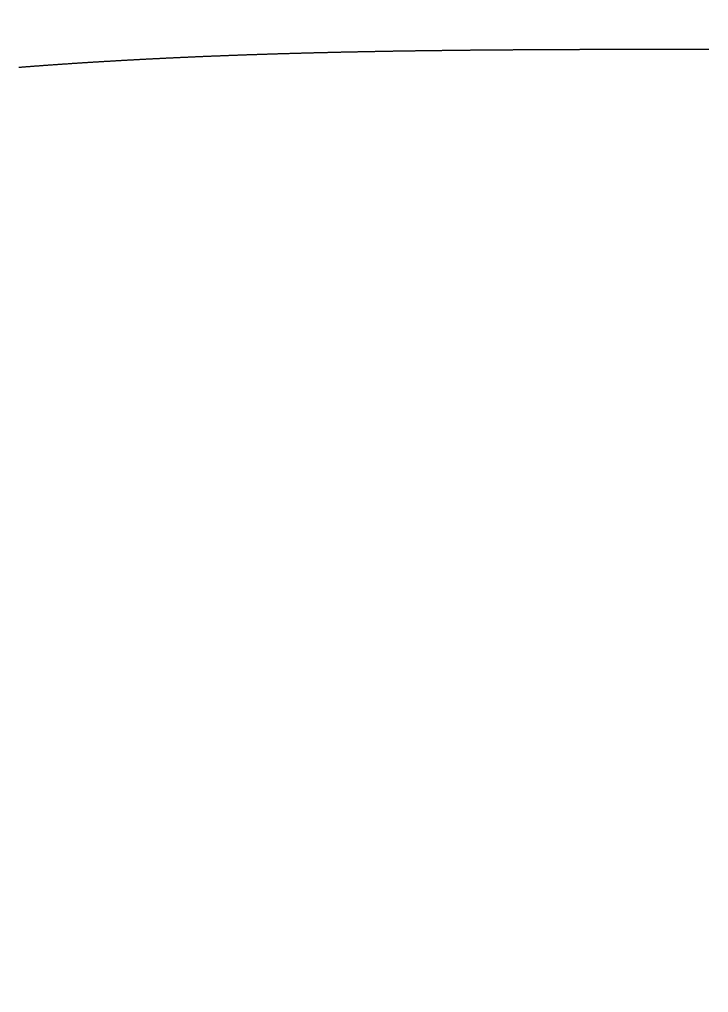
# Model space of a CAD drawing. Header units: millimetres. Extents: x 88 to 97873, y 32 to 55088.
# Drawn here: x 48988.854 to 48991.256, y 5110.77 to 5114.164 of the extents above; entities that cross this region are included whole.
import ezdxf

# ---------------------------------------------------------------- set-up
doc = ezdxf.new("R2010")
doc.units = ezdxf.units.MM
doc.header["$LTSCALE"] = 0.3

msp = doc.modelspace()

# ---------------------------------------------------------------- linework, layer by layer
msp.add_lwpolyline([(48991.2571, 5114.0588), (48991.2546, 5114.0588), (48991.2522, 5114.0588), (48991.2497, 5114.0588), (48991.2473, 5114.0588), (48991.2449, 5114.0588), (48991.2424, 5114.0588), (48991.24, 5114.0588), (48991.2375, 5114.0588), (48991.2351, 5114.0588), (48991.2326, 5114.0588), (48991.2302, 5114.0588), (48991.2277, 5114.0588), (48991.2253, 5114.0588), (48991.2229, 5114.0588), (48991.2204, 5114.0588), (48991.218, 5114.0588), (48991.2155, 5114.0588), (48991.2131, 5114.0588), (48991.2106, 5114.0588), (48991.2082, 5114.0588), (48991.2057, 5114.0588), (48991.2033, 5114.0588), (48991.2009, 5114.0588), (48991.1984, 5114.0588), (48991.196, 5114.0588), (48991.1935, 5114.0588), (48991.1911, 5114.0588), (48991.1886, 5114.0588), (48991.1862, 5114.0588), (48991.1837, 5114.0588), (48991.1813, 5114.0588), (48991.1789, 5114.0588), (48991.1764, 5114.0588), (48991.174, 5114.0588), (48991.1715, 5114.0588), (48991.1691, 5114.0588), (48991.1666, 5114.0588), (48991.1642, 5114.0588), (48991.1617, 5114.0588), (48991.1593, 5114.0588), (48991.1569, 5114.0588), (48991.1544, 5114.0588), (48991.152, 5114.0588), (48991.1495, 5114.0588), (48991.1471, 5114.0588), (48991.1446, 5114.0588), (48991.1422, 5114.0588), (48991.1398, 5114.0588), (48991.1373, 5114.0587), (48991.1349, 5114.0587), (48991.1324, 5114.0587), (48991.13, 5114.0587), (48991.1275, 5114.0587), (48991.1251, 5114.0587), (48991.1226, 5114.0587), (48991.1202, 5114.0587), (48991.1178, 5114.0587), (48991.1153, 5114.0587), (48991.1129, 5114.0587), (48991.1104, 5114.0587), (48991.108, 5114.0587), (48991.1055, 5114.0587), (48991.1031, 5114.0587), (48991.1006, 5114.0587), (48991.0982, 5114.0587), (48991.0958, 5114.0587), (48991.0933, 5114.0587), (48991.0909, 5114.0587), (48991.0884, 5114.0587), (48991.086, 5114.0587), (48991.0835, 5114.0587), (48991.0811, 5114.0587), (48991.0787, 5114.0587), (48991.0762, 5114.0587), (48991.0738, 5114.0587), (48991.0713, 5114.0587), (48991.0689, 5114.0587), (48991.0664, 5114.0587), (48991.064, 5114.0587), (48991.0615, 5114.0587), (48991.0591, 5114.0587), (48991.0567, 5114.0587), (48991.0542, 5114.0587), (48991.0518, 5114.0587), (48991.0493, 5114.0587), (48991.0469, 5114.0587), (48991.0444, 5114.0587), (48991.042, 5114.0587), (48991.0396, 5114.0587), (48991.0371, 5114.0587), (48991.0347, 5114.0587), (48991.0322, 5114.0587), (48991.0298, 5114.0587), (48991.0273, 5114.0587), (48991.0249, 5114.0587), (48991.0224, 5114.0587), (48991.02, 5114.0587), (48991.0176, 5114.0587), (48991.0151, 5114.0587), (48991.0127, 5114.0587), (48991.0102, 5114.0587), (48991.0078, 5114.0587), (48991.0053, 5114.0587), (48991.0029, 5114.0587), (48991.0005, 5114.0587), (48990.998, 5114.0587), (48990.9956, 5114.0586), (48990.9931, 5114.0586), (48990.9907, 5114.0586), (48990.9882, 5114.0586), (48990.9858, 5114.0586), (48990.9834, 5114.0586), (48990.9809, 5114.0586), (48990.9785, 5114.0586), (48990.976, 5114.0586), (48990.9736, 5114.0586), (48990.9711, 5114.0586), (48990.9687, 5114.0586), (48990.9663, 5114.0586), (48990.9638, 5114.0586), (48990.9614, 5114.0586), (48990.9589, 5114.0586), (48990.9565, 5114.0586), (48990.954, 5114.0586), (48990.9516, 5114.0586), (48990.9492, 5114.0586), (48990.9467, 5114.0586), (48990.9443, 5114.0586), (48990.9418, 5114.0586), (48990.9394, 5114.0586), (48990.9369, 5114.0586), (48990.9345, 5114.0586), (48990.9321, 5114.0586), (48990.9296, 5114.0586), (48990.9272, 5114.0585), (48990.9247, 5114.0585), (48990.9223, 5114.0585), (48990.9198, 5114.0585), (48990.9174, 5114.0585), (48990.915, 5114.0585), (48990.9125, 5114.0585), (48990.9101, 5114.0585), (48990.9076, 5114.0585), (48990.9052, 5114.0585), (48990.9027, 5114.0585), (48990.9003, 5114.0585), (48990.8979, 5114.0585), (48990.8954, 5114.0585), (48990.893, 5114.0585), (48990.8905, 5114.0585), (48990.8881, 5114.0585), (48990.8856, 5114.0585), (48990.8832, 5114.0585), (48990.8808, 5114.0585), (48990.8783, 5114.0584), (48990.8759, 5114.0584), (48990.8734, 5114.0584), (48990.871, 5114.0584), (48990.8686, 5114.0584), (48990.8661, 5114.0584), (48990.8637, 5114.0584), (48990.8612, 5114.0584), (48990.8588, 5114.0584), (48990.8563, 5114.0584), (48990.8539, 5114.0584), (48990.8515, 5114.0584), (48990.849, 5114.0584), (48990.8466, 5114.0584), (48990.8441, 5114.0584), (48990.8417, 5114.0584), (48990.8392, 5114.0583), (48990.8368, 5114.0583), (48990.8344, 5114.0583), (48990.8319, 5114.0583), (48990.8295, 5114.0583), (48990.827, 5114.0583), (48990.8246, 5114.0583), (48990.8222, 5114.0583), (48990.8197, 5114.0583), (48990.8173, 5114.0583), (48990.8148, 5114.0583), (48990.8124, 5114.0583), (48990.8099, 5114.0583), (48990.8075, 5114.0583), (48990.8051, 5114.0582), (48990.8026, 5114.0582), (48990.8002, 5114.0582), (48990.7977, 5114.0582), (48990.7953, 5114.0582), (48990.7929, 5114.0582), (48990.7904, 5114.0582), (48990.788, 5114.0582), (48990.7855, 5114.0582), (48990.7831, 5114.0582), (48990.7807, 5114.0582), (48990.7782, 5114.0582), (48990.7758, 5114.0582), (48990.7733, 5114.0581), (48990.7709, 5114.0581), (48990.7684, 5114.0581), (48990.766, 5114.0581), (48990.7636, 5114.0581), (48990.7611, 5114.0581), (48990.7587, 5114.0581), (48990.7562, 5114.0581), (48990.7538, 5114.0581), (48990.7514, 5114.0581), (48990.7489, 5114.0581), (48990.7465, 5114.058), (48990.744, 5114.058), (48990.7416, 5114.058), (48990.7392, 5114.058), (48990.7367, 5114.058), (48990.7343, 5114.058), (48990.7318, 5114.058), (48990.7294, 5114.058), (48990.727, 5114.058), (48990.7245, 5114.058), (48990.7221, 5114.0579), (48990.7196, 5114.0579), (48990.7172, 5114.0579), (48990.7148, 5114.0579), (48990.7123, 5114.0579), (48990.7099, 5114.0579), (48990.7074, 5114.0579), (48990.705, 5114.0579), (48990.7026, 5114.0579), (48990.7001, 5114.0578), (48990.6977, 5114.0578), (48990.6952, 5114.0578), (48990.6928, 5114.0578), (48990.6904, 5114.0578), (48990.6879, 5114.0578), (48990.6855, 5114.0578), (48990.683, 5114.0578), (48990.6806, 5114.0578), (48990.6782, 5114.0577), (48990.6757, 5114.0577), (48990.6733, 5114.0577), (48990.6708, 5114.0577), (48990.6684, 5114.0577), (48990.666, 5114.0577), (48990.6635, 5114.0577), (48990.6611, 5114.0577), (48990.6586, 5114.0576), (48990.6562, 5114.0576), (48990.6538, 5114.0576), (48990.6513, 5114.0576), (48990.6489, 5114.0576), (48990.6464, 5114.0576), (48990.644, 5114.0576), (48990.6416, 5114.0576), (48990.6391, 5114.0575), (48990.6367, 5114.0575), (48990.6343, 5114.0575), (48990.6318, 5114.0575), (48990.6294, 5114.0575), (48990.6269, 5114.0575), (48990.6245, 5114.0575), (48990.6221, 5114.0574), (48990.6196, 5114.0574), (48990.6172, 5114.0574), (48990.6147, 5114.0574), (48990.6123, 5114.0574), (48990.6099, 5114.0574), (48990.6074, 5114.0574), (48990.605, 5114.0573), (48990.6025, 5114.0573), (48990.6001, 5114.0573), (48990.5977, 5114.0573), (48990.5952, 5114.0573), (48990.5928, 5114.0573), (48990.5904, 5114.0572), (48990.5879, 5114.0572), (48990.5855, 5114.0572), (48990.583, 5114.0572), (48990.5806, 5114.0572), (48990.5782, 5114.0572), (48990.5757, 5114.0572), (48990.5733, 5114.0571), (48990.5709, 5114.0571), (48990.5684, 5114.0571), (48990.566, 5114.0571), (48990.5635, 5114.0571), (48990.5611, 5114.0571), (48990.5587, 5114.057), (48990.5562, 5114.057), (48990.5538, 5114.057), (48990.5514, 5114.057), (48990.5489, 5114.057), (48990.5465, 5114.057), (48990.544, 5114.0569), (48990.5416, 5114.0569), (48990.5392, 5114.0569), (48990.5367, 5114.0569), (48990.5343, 5114.0569), (48990.5319, 5114.0568), (48990.5294, 5114.0568), (48990.527, 5114.0568), (48990.5245, 5114.0568), (48990.5221, 5114.0568), (48990.5197, 5114.0568), (48990.5172, 5114.0567), (48990.5148, 5114.0567), (48990.5124, 5114.0567), (48990.5099, 5114.0567), (48990.5075, 5114.0567), (48990.505, 5114.0566), (48990.5026, 5114.0566), (48990.5002, 5114.0566), (48990.4977, 5114.0566), (48990.4953, 5114.0566), (48990.4929, 5114.0565), (48990.4904, 5114.0565), (48990.488, 5114.0565), (48990.4856, 5114.0565), (48990.4831, 5114.0565), (48990.4807, 5114.0564), (48990.4782, 5114.0564), (48990.4758, 5114.0564), (48990.4734, 5114.0564), (48990.4709, 5114.0564), (48990.4685, 5114.0563), (48990.4661, 5114.0563), (48990.4636, 5114.0563), (48990.4612, 5114.0563), (48990.4588, 5114.0562), (48990.4563, 5114.0562), (48990.4539, 5114.0562), (48990.4515, 5114.0562), (48990.449, 5114.0562), (48990.4466, 5114.0561), (48990.4441, 5114.0561), (48990.4417, 5114.0561), (48990.4393, 5114.0561), (48990.4368, 5114.056), (48990.4344, 5114.056), (48990.432, 5114.056), (48990.4295, 5114.056), (48990.4271, 5114.056), (48990.4247, 5114.0559), (48990.4222, 5114.0559), (48990.4198, 5114.0559), (48990.4174, 5114.0559), (48990.4149, 5114.0558), (48990.4125, 5114.0558), (48990.4101, 5114.0558), (48990.4076, 5114.0558), (48990.4052, 5114.0557), (48990.4028, 5114.0557), (48990.4003, 5114.0557), (48990.3979, 5114.0557), (48990.3955, 5114.0556), (48990.393, 5114.0556), (48990.3906, 5114.0556), (48990.3881, 5114.0556), (48990.3857, 5114.0555), (48990.3833, 5114.0555), (48990.3808, 5114.0555), (48990.3784, 5114.0555), (48990.376, 5114.0554), (48990.3735, 5114.0554), (48990.3711, 5114.0554), (48990.3687, 5114.0554), (48990.3662, 5114.0553), (48990.3638, 5114.0553), (48990.3614, 5114.0553), (48990.3589, 5114.0552), (48990.3565, 5114.0552), (48990.3541, 5114.0552), (48990.3516, 5114.0552), (48990.3492, 5114.0551), (48990.3468, 5114.0551), (48990.3443, 5114.0551), (48990.3419, 5114.0551), (48990.3395, 5114.055), (48990.337, 5114.055), (48990.3346, 5114.055), (48990.3322, 5114.0549), (48990.3297, 5114.0549), (48990.3273, 5114.0549), (48990.3249, 5114.0548), (48990.3224, 5114.0548), (48990.32, 5114.0548), (48990.3176, 5114.0548), (48990.3151, 5114.0547), (48990.3127, 5114.0547), (48990.3103, 5114.0547), (48990.3079, 5114.0546), (48990.3054, 5114.0546), (48990.303, 5114.0546), (48990.3006, 5114.0545), (48990.2981, 5114.0545), (48990.2957, 5114.0545), (48990.2933, 5114.0545), (48990.2908, 5114.0544), (48990.2884, 5114.0544), (48990.286, 5114.0544), (48990.2835, 5114.0543), (48990.2811, 5114.0543), (48990.2787, 5114.0543), (48990.2762, 5114.0542), (48990.2738, 5114.0542), (48990.2714, 5114.0542), (48990.2689, 5114.0541), (48990.2665, 5114.0541), (48990.2641, 5114.0541), (48990.2616, 5114.054), (48990.2592, 5114.054), (48990.2568, 5114.054), (48990.2544, 5114.0539), (48990.2519, 5114.0539), (48990.2495, 5114.0539), (48990.2471, 5114.0538), (48990.2446, 5114.0538), (48990.2422, 5114.0538), (48990.2398, 5114.0537), (48990.2373, 5114.0537), (48990.2349, 5114.0537), (48990.2325, 5114.0536), (48990.23, 5114.0536), (48990.2276, 5114.0536), (48990.2252, 5114.0535), (48990.2228, 5114.0535), (48990.2203, 5114.0535), (48990.2179, 5114.0534), (48990.2155, 5114.0534), (48990.213, 5114.0533), (48990.2106, 5114.0533), (48990.2082, 5114.0533), (48990.2057, 5114.0532), (48990.2033, 5114.0532), (48990.2009, 5114.0532), (48990.1985, 5114.0531), (48990.196, 5114.0531), (48990.1936, 5114.0531), (48990.1912, 5114.053), (48990.1887, 5114.053), (48990.1863, 5114.0529), (48990.1839, 5114.0529), (48990.1815, 5114.0529), (48990.179, 5114.0528), (48990.1766, 5114.0528), (48990.1742, 5114.0527), (48990.1717, 5114.0527), (48990.1693, 5114.0527), (48990.1669, 5114.0526), (48990.1645, 5114.0526), (48990.162, 5114.0525), (48990.1596, 5114.0525), (48990.1572, 5114.0525), (48990.1547, 5114.0524), (48990.1523, 5114.0524), (48990.1499, 5114.0523), (48990.1475, 5114.0523), (48990.145, 5114.0523), (48990.1426, 5114.0522), (48990.1402, 5114.0522), (48990.1377, 5114.0521), (48990.1353, 5114.0521), (48990.1329, 5114.0521), (48990.1305, 5114.052), (48990.128, 5114.052), (48990.1256, 5114.0519), (48990.1232, 5114.0519), (48990.1208, 5114.0518), (48990.1183, 5114.0518), (48990.1159, 5114.0518), (48990.1135, 5114.0517), (48990.111, 5114.0517), (48990.1086, 5114.0516), (48990.1062, 5114.0516), (48990.1038, 5114.0515), (48990.1013, 5114.0515), (48990.0989, 5114.0515), (48990.0965, 5114.0514), (48990.0941, 5114.0514), (48990.0916, 5114.0513), (48990.0892, 5114.0513), (48990.0868, 5114.0512), (48990.0844, 5114.0512), (48990.0819, 5114.0511), (48990.0795, 5114.0511), (48990.0771, 5114.0511), (48990.0746, 5114.051), (48990.0722, 5114.051), (48990.0698, 5114.0509), (48990.0674, 5114.0509), (48990.0649, 5114.0508), (48990.0625, 5114.0508), (48990.0601, 5114.0507), (48990.0577, 5114.0507), (48990.0552, 5114.0506), (48990.0528, 5114.0506), (48990.0504, 5114.0505), (48990.048, 5114.0505), (48990.0455, 5114.0504), (48990.0431, 5114.0504), (48990.0407, 5114.0503), (48990.0383, 5114.0503), (48990.0358, 5114.0502), (48990.0334, 5114.0502), (48990.031, 5114.0501), (48990.0286, 5114.0501), (48990.0261, 5114.05), (48990.0237, 5114.05), (48990.0213, 5114.0499), (48990.0189, 5114.0499), (48990.0164, 5114.0498), (48990.014, 5114.0498), (48990.0116, 5114.0497), (48990.0092, 5114.0497), (48990.0067, 5114.0496), (48990.0043, 5114.0496), (48990.0019, 5114.0495), (48989.9995, 5114.0495), (48989.9971, 5114.0494), (48989.9946, 5114.0494), (48989.9922, 5114.0493), (48989.9898, 5114.0493), (48989.9874, 5114.0492), (48989.9849, 5114.0492), (48989.9825, 5114.0491), (48989.9801, 5114.0491), (48989.9777, 5114.049), (48989.9752, 5114.049), (48989.9728, 5114.0489), (48989.9704, 5114.0489), (48989.968, 5114.0488), (48989.9656, 5114.0487), (48989.9631, 5114.0487), (48989.9607, 5114.0486), (48989.9583, 5114.0486), (48989.9559, 5114.0485), (48989.9534, 5114.0485), (48989.951, 5114.0484), (48989.9486, 5114.0484), (48989.9462, 5114.0483), (48989.9438, 5114.0482), (48989.9413, 5114.0482), (48989.9389, 5114.0481), (48989.9365, 5114.0481), (48989.9341, 5114.048), (48989.9316, 5114.048), (48989.9292, 5114.0479), (48989.9268, 5114.0478), (48989.9244, 5114.0478), (48989.922, 5114.0477), (48989.9195, 5114.0477), (48989.9171, 5114.0476), (48989.9147, 5114.0476), (48989.9123, 5114.0475), (48989.9099, 5114.0474), (48989.9074, 5114.0474), (48989.905, 5114.0473), (48989.9026, 5114.0473), (48989.9002, 5114.0472), (48989.8978, 5114.0471), (48989.8953, 5114.0471), (48989.8929, 5114.047), (48989.8905, 5114.047), (48989.8881, 5114.0469), (48989.8857, 5114.0468), (48989.8832, 5114.0468), (48989.8808, 5114.0467), (48989.8784, 5114.0466), (48989.876, 5114.0466), (48989.8736, 5114.0465), (48989.8711, 5114.0465), (48989.8687, 5114.0464), (48989.8663, 5114.0463), (48989.8639, 5114.0463), (48989.8615, 5114.0462), (48989.859, 5114.0461), (48989.8566, 5114.0461), (48989.8542, 5114.046), (48989.8518, 5114.046), (48989.8494, 5114.0459), (48989.847, 5114.0458), (48989.8445, 5114.0458), (48989.8421, 5114.0457), (48989.8397, 5114.0456), (48989.8373, 5114.0456), (48989.8349, 5114.0455), (48989.8324, 5114.0454), (48989.83, 5114.0454), (48989.8276, 5114.0453), (48989.8252, 5114.0452), (48989.8228, 5114.0452), (48989.8204, 5114.0451), (48989.8179, 5114.045), (48989.8155, 5114.045), (48989.8131, 5114.0449), (48989.8107, 5114.0448), (48989.8083, 5114.0448), (48989.8059, 5114.0447), (48989.8034, 5114.0446), (48989.801, 5114.0446), (48989.7986, 5114.0445), (48989.7962, 5114.0444), (48989.7938, 5114.0443), (48989.7914, 5114.0443), (48989.7889, 5114.0442), (48989.7865, 5114.0441), (48989.7841, 5114.0441), (48989.7817, 5114.044), (48989.7793, 5114.0439), (48989.7769, 5114.0439), (48989.7744, 5114.0438), (48989.772, 5114.0437), (48989.7696, 5114.0436), (48989.7672, 5114.0436), (48989.7648, 5114.0435), (48989.7624, 5114.0434), (48989.7599, 5114.0433), (48989.7575, 5114.0433), (48989.7551, 5114.0432), (48989.7527, 5114.0431), (48989.7503, 5114.0431), (48989.7479, 5114.043), (48989.7455, 5114.0429), (48989.743, 5114.0428), (48989.7406, 5114.0428), (48989.7382, 5114.0427), (48989.7358, 5114.0426), (48989.7334, 5114.0425), (48989.731, 5114.0425), (48989.7286, 5114.0424), (48989.7261, 5114.0423), (48989.7237, 5114.0422), (48989.7213, 5114.0422), (48989.7189, 5114.0421), (48989.7165, 5114.042), (48989.7141, 5114.0419), (48989.7117, 5114.0418), (48989.7092, 5114.0418), (48989.7068, 5114.0417), (48989.7044, 5114.0416), (48989.702, 5114.0415), (48989.6996, 5114.0415), (48989.6972, 5114.0414), (48989.6948, 5114.0413), (48989.6924, 5114.0412), (48989.6899, 5114.0411), (48989.6875, 5114.0411), (48989.6851, 5114.041), (48989.6827, 5114.0409), (48989.6803, 5114.0408), (48989.6779, 5114.0407), (48989.6755, 5114.0407), (48989.6731, 5114.0406), (48989.6706, 5114.0405), (48989.6682, 5114.0404), (48989.6658, 5114.0403), (48989.6634, 5114.0403), (48989.661, 5114.0402), (48989.6586, 5114.0401), (48989.6562, 5114.04), (48989.6538, 5114.0399), (48989.6514, 5114.0398), (48989.6489, 5114.0398), (48989.6465, 5114.0397), (48989.6441, 5114.0396), (48989.6417, 5114.0395), (48989.6393, 5114.0394), (48989.6369, 5114.0393), (48989.6345, 5114.0392), (48989.6321, 5114.0392), (48989.6297, 5114.0391), (48989.6273, 5114.039), (48989.6248, 5114.0389), (48989.6224, 5114.0388), (48989.62, 5114.0387), (48989.6176, 5114.0386), (48989.6152, 5114.0386), (48989.6128, 5114.0385), (48989.6104, 5114.0384), (48989.608, 5114.0383), (48989.6056, 5114.0382), (48989.6032, 5114.0381), (48989.6008, 5114.038), (48989.5983, 5114.0379), (48989.5959, 5114.0379), (48989.5935, 5114.0378), (48989.5911, 5114.0377), (48989.5887, 5114.0376), (48989.5863, 5114.0375), (48989.5839, 5114.0374), (48989.5815, 5114.0373), (48989.5791, 5114.0372), (48989.5767, 5114.0371), (48989.5743, 5114.037), (48989.5719, 5114.0369), (48989.5694, 5114.0369), (48989.567, 5114.0368), (48989.5646, 5114.0367), (48989.5622, 5114.0366), (48989.5598, 5114.0365), (48989.5574, 5114.0364), (48989.555, 5114.0363), (48989.5526, 5114.0362), (48989.5502, 5114.0361), (48989.5478, 5114.036), (48989.5454, 5114.0359), (48989.543, 5114.0358), (48989.5406, 5114.0357), (48989.5382, 5114.0356), (48989.5358, 5114.0355), (48989.5333, 5114.0354), (48989.5309, 5114.0354), (48989.5285, 5114.0353), (48989.5261, 5114.0352), (48989.5237, 5114.0351), (48989.5213, 5114.035), (48989.5189, 5114.0349), (48989.5165, 5114.0348), (48989.5141, 5114.0347), (48989.5117, 5114.0346), (48989.5093, 5114.0345), (48989.5069, 5114.0344), (48989.5045, 5114.0343), (48989.5021, 5114.0342), (48989.4997, 5114.0341), (48989.4973, 5114.034), (48989.4949, 5114.0339), (48989.4925, 5114.0338), (48989.4901, 5114.0337), (48989.4877, 5114.0336), (48989.4852, 5114.0335), (48989.4828, 5114.0334), (48989.4804, 5114.0333), (48989.478, 5114.0332), (48989.4756, 5114.0331), (48989.4732, 5114.033), (48989.4708, 5114.0329), (48989.4684, 5114.0328), (48989.466, 5114.0327), (48989.4636, 5114.0326), (48989.4612, 5114.0325), (48989.4588, 5114.0324), (48989.4564, 5114.0322), (48989.454, 5114.0321), (48989.4516, 5114.032), (48989.4492, 5114.0319), (48989.4468, 5114.0318), (48989.4444, 5114.0317), (48989.442, 5114.0316), (48989.4396, 5114.0315), (48989.4372, 5114.0314), (48989.4348, 5114.0313), (48989.4324, 5114.0312), (48989.43, 5114.0311), (48989.4276, 5114.031), (48989.4252, 5114.0309), (48989.4228, 5114.0308), (48989.4204, 5114.0306), (48989.418, 5114.0305), (48989.4156, 5114.0304), (48989.4132, 5114.0303), (48989.4108, 5114.0302), (48989.4084, 5114.0301), (48989.406, 5114.03), (48989.4036, 5114.0299), (48989.4012, 5114.0298), (48989.3988, 5114.0297), (48989.3964, 5114.0295), (48989.394, 5114.0294), (48989.3916, 5114.0293), (48989.3892, 5114.0292), (48989.3868, 5114.0291), (48989.3844, 5114.029), (48989.382, 5114.0289), (48989.3796, 5114.0288), (48989.3772, 5114.0286), (48989.3748, 5114.0285), (48989.3724, 5114.0284), (48989.37, 5114.0283), (48989.3676, 5114.0282), (48989.3652, 5114.0281), (48989.3628, 5114.028), (48989.3604, 5114.0278), (48989.358, 5114.0277), (48989.3556, 5114.0276), (48989.3532, 5114.0275), (48989.3508, 5114.0274), (48989.3484, 5114.0273), (48989.346, 5114.0271), (48989.3436, 5114.027), (48989.3412, 5114.0269), (48989.3388, 5114.0268), (48989.3364, 5114.0267), (48989.334, 5114.0266), (48989.3316, 5114.0264), (48989.3292, 5114.0263), (48989.3268, 5114.0262), (48989.3244, 5114.0261), (48989.3221, 5114.026), (48989.3197, 5114.0258), (48989.3173, 5114.0257), (48989.3149, 5114.0256), (48989.3125, 5114.0255), (48989.3101, 5114.0254), (48989.3077, 5114.0252), (48989.3053, 5114.0251), (48989.3029, 5114.025), (48989.3005, 5114.0249), (48989.2981, 5114.0247), (48989.2957, 5114.0246), (48989.2933, 5114.0245), (48989.2909, 5114.0244), (48989.2885, 5114.0242), (48989.2861, 5114.0241), (48989.2837, 5114.024), (48989.2813, 5114.0239), (48989.2789, 5114.0237), (48989.2765, 5114.0236), (48989.2742, 5114.0235), (48989.2718, 5114.0234), (48989.2694, 5114.0232), (48989.267, 5114.0231), (48989.2646, 5114.023), (48989.2622, 5114.0229), (48989.2598, 5114.0227), (48989.2574, 5114.0226), (48989.255, 5114.0225), (48989.2526, 5114.0223), (48989.2502, 5114.0222), (48989.2478, 5114.0221), (48989.2454, 5114.022), (48989.243, 5114.0218), (48989.2407, 5114.0217), (48989.2383, 5114.0216), (48989.2359, 5114.0214), (48989.2335, 5114.0213), (48989.2311, 5114.0212), (48989.2287, 5114.021), (48989.2263, 5114.0209), (48989.2239, 5114.0208), (48989.2215, 5114.0206), (48989.2191, 5114.0205), (48989.2167, 5114.0204), (48989.2144, 5114.0202), (48989.212, 5114.0201), (48989.2096, 5114.02), (48989.2072, 5114.0198), (48989.2048, 5114.0197), (48989.2024, 5114.0196), (48989.2, 5114.0194), (48989.1976, 5114.0193), (48989.1952, 5114.0192), (48989.1928, 5114.019), (48989.1905, 5114.0189), (48989.1881, 5114.0187), (48989.1857, 5114.0186), (48989.1833, 5114.0185), (48989.1809, 5114.0183), (48989.1785, 5114.0182), (48989.1761, 5114.0181), (48989.1737, 5114.0179), (48989.1713, 5114.0178), (48989.169, 5114.0176), (48989.1666, 5114.0175), (48989.1642, 5114.0174), (48989.1618, 5114.0172), (48989.1594, 5114.0171), (48989.157, 5114.0169), (48989.1546, 5114.0168), (48989.1522, 5114.0166), (48989.1499, 5114.0165), (48989.1475, 5114.0164), (48989.1451, 5114.0162), (48989.1427, 5114.0161), (48989.1403, 5114.0159), (48989.1379, 5114.0158), (48989.1355, 5114.0156), (48989.1331, 5114.0155), (48989.1308, 5114.0154), (48989.1284, 5114.0152), (48989.126, 5114.0151), (48989.1236, 5114.0149), (48989.1212, 5114.0148), (48989.1188, 5114.0146), (48989.1164, 5114.0145), (48989.1141, 5114.0143), (48989.1117, 5114.0142), (48989.1093, 5114.014), (48989.1069, 5114.0139), (48989.1045, 5114.0137), (48989.1021, 5114.0136), (48989.0997, 5114.0134), (48989.0974, 5114.0133), (48989.095, 5114.0131), (48989.0926, 5114.013), (48989.0902, 5114.0128), (48989.0878, 5114.0127), (48989.0854, 5114.0125), (48989.0831, 5114.0124), (48989.0807, 5114.0122), (48989.0783, 5114.0121), (48989.0759, 5114.0119), (48989.0735, 5114.0118), (48989.0711, 5114.0116), (48989.0688, 5114.0115), (48989.0664, 5114.0113), (48989.064, 5114.0112), (48989.0616, 5114.011), (48989.0592, 5114.0109), (48989.0569, 5114.0107), (48989.0545, 5114.0105), (48989.0521, 5114.0104), (48989.0497, 5114.0102), (48989.0473, 5114.0101), (48989.0449, 5114.0099), (48989.0426, 5114.0098), (48989.0402, 5114.0096), (48989.0378, 5114.0095), (48989.0354, 5114.0093), (48989.033, 5114.0091), (48989.0307, 5114.009), (48989.0283, 5114.0088), (48989.0259, 5114.0087), (48989.0235, 5114.0085), (48989.0211, 5114.0083), (48989.0188, 5114.0082), (48989.0164, 5114.008), (48989.014, 5114.0079), (48989.0116, 5114.0077), (48989.0092, 5114.0075), (48989.0069, 5114.0074), (48989.0045, 5114.0072), (48989.0021, 5114.007), (48988.9997, 5114.0069), (48988.9973, 5114.0067), (48988.995, 5114.0066), (48988.9926, 5114.0064), (48988.9902, 5114.0062), (48988.9878, 5114.0061), (48988.9855, 5114.0059), (48988.9831, 5114.0057), (48988.9807, 5114.0056), (48988.9783, 5114.0054), (48988.9759, 5114.0052), (48988.9736, 5114.0051), (48988.9712, 5114.0049), (48988.9688, 5114.0047), (48988.9664, 5114.0046), (48988.9641, 5114.0044), (48988.9617, 5114.0042), (48988.9593, 5114.0041), (48988.9569, 5114.0039), (48988.9545, 5114.0037), (48988.9522, 5114.0035), (48988.9498, 5114.0034), (48988.9474, 5114.0032), (48988.945, 5114.003), (48988.9427, 5114.0029), (48988.9403, 5114.0027), (48988.9379, 5114.0025), (48988.9355, 5114.0023), (48988.9332, 5114.0022), (48988.9308, 5114.002), (48988.9284, 5114.0018), (48988.926, 5114.0016), (48988.9237, 5114.0015), (48988.9213, 5114.0013), (48988.9189, 5114.0011), (48988.9165, 5114.001), (48988.9142, 5114.0008), (48988.9118, 5114.0006), (48988.9094, 5114.0004), (48988.9071, 5114.0002), (48988.9047, 5114.0001), (48988.9023, 5113.9999), (48988.8999, 5113.9997), (48988.8976, 5113.9995), (48988.8952, 5113.9994), (48988.8928, 5113.9992), (48988.8904, 5113.999), (48988.8881, 5113.9988), (48988.8857, 5113.9986), (48988.8833, 5113.9985), (48988.881, 5113.9983), (48988.8786, 5113.9981), (48988.8762, 5113.9979), (48988.8738, 5113.9977), (48988.8715, 5113.9975), (48988.8691, 5113.9974), (48988.8667, 5113.9972), (48988.8644, 5113.997), (48988.862, 5113.9968), (48988.8596, 5113.9966), (48988.8572, 5113.9964), (48988.8549, 5113.9963), (48988.8525, 5113.9961)])
for radius in [18.5479, 14.363, 11.4141]:
    msp.add_circle((48991.3414, 5118.9657), radius)

doc.saveas('drawing.dxf')
